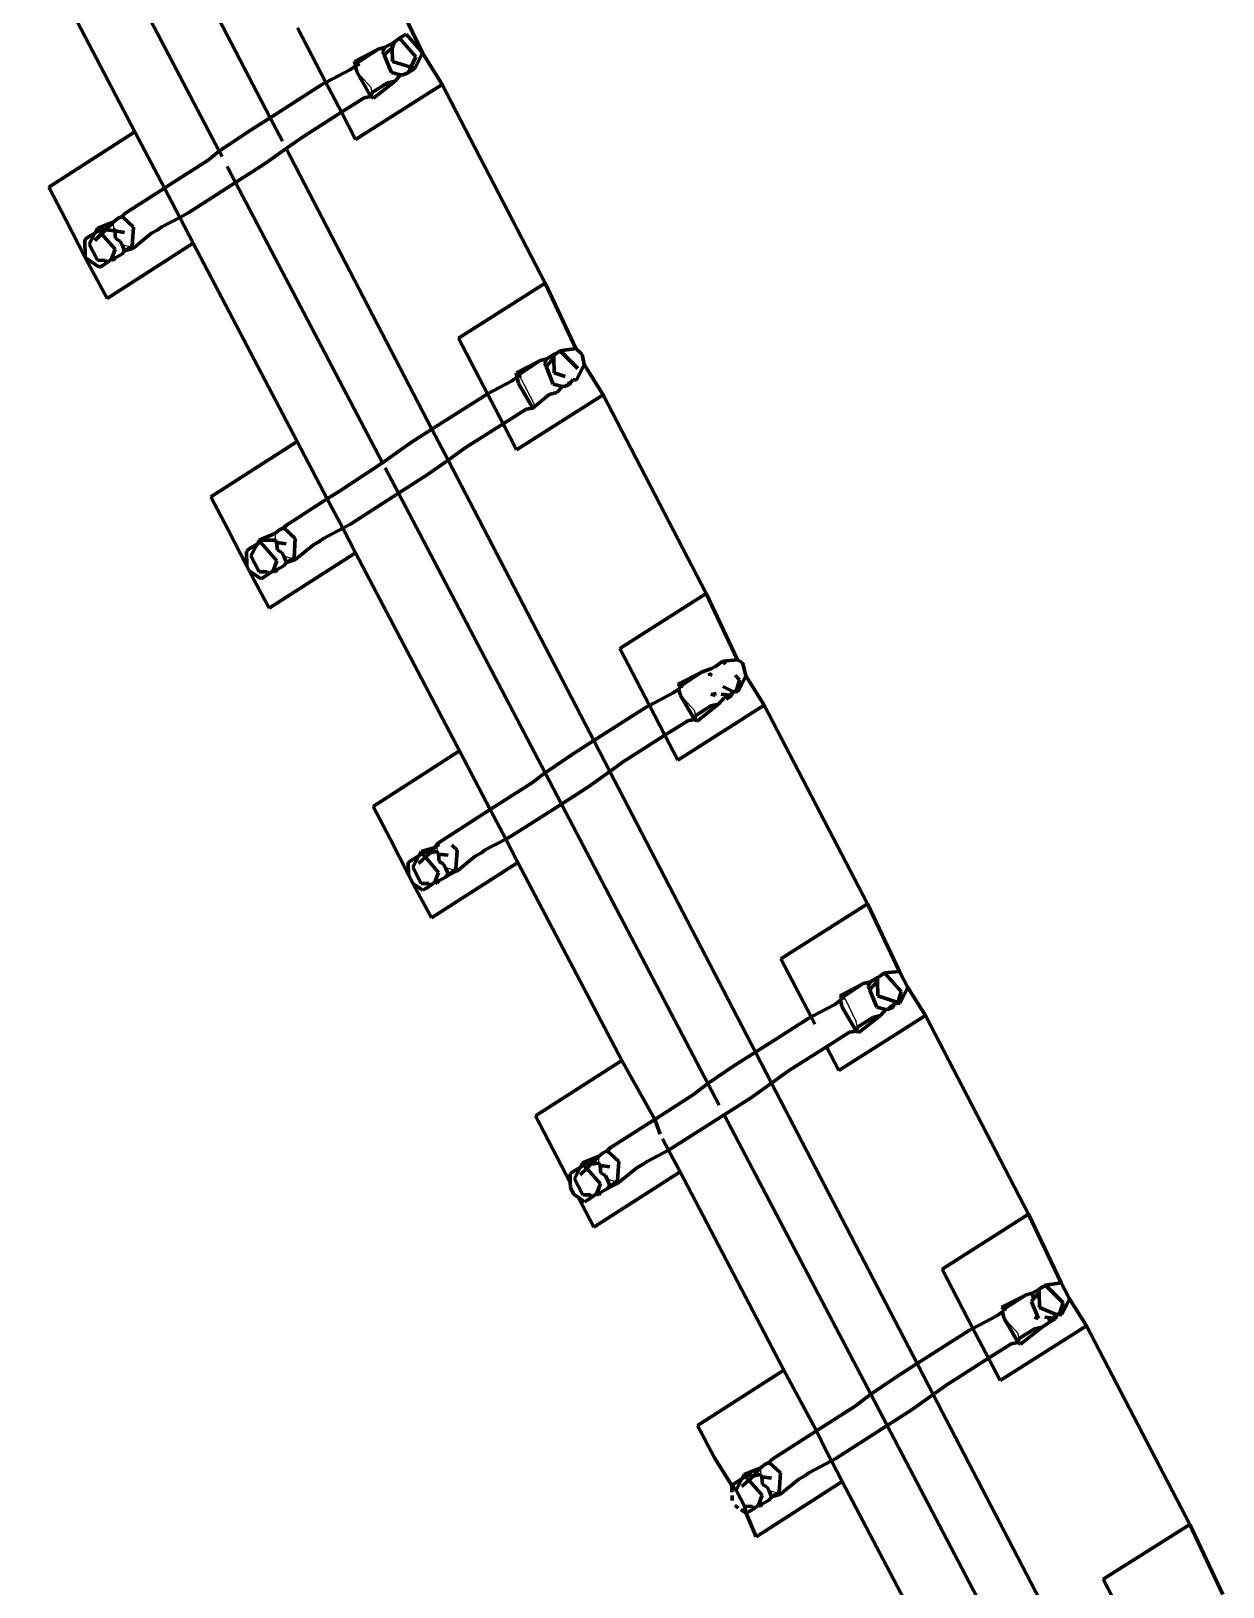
# Model space of a CAD drawing. Header units: millimetres. Extents: x 4307 to 31003, y 2809 to 20009.
# Drawn here: x 10335.19 to 10352.76, y 8576.82 to 8599.74 of the extents above; entities that cross this region are included whole.
import ezdxf

# ---------------------------------------------------------------- set-up
doc = ezdxf.new("R2010")
doc.units = ezdxf.units.MM
doc.layers.add('ProfileEdges', color=7, linetype='Continuous')

msp = doc.modelspace()

# ---------------------------------------------------------------- linework, layer by layer
for p, q in [((10339.995, 8599.268), (10339.956, 8599.292)), ((10339.99, 8599.136), (10340.201, 8598.908)), ((10340.18, 8598.807), (10340.219, 8598.831)), ((10340.219, 8598.831), (10340.201, 8598.908)), ((10336.399, 8596.924), (10336.403, 8596.898)), ((10336.403, 8596.898), (10336.407, 8596.827)), ((10336.662, 8596.553), (10336.531, 8596.59)), ((10336.689, 8596.537), (10336.662, 8596.553)), ((10342.34, 8594.703), (10342.379, 8594.679)), ((10342.379, 8594.679), (10342.623, 8594.211)), ((10338.784, 8592.334), (10338.792, 8592.238)), ((10339.046, 8591.964), (10338.915, 8592.001)), ((10339.074, 8591.948), (10339.046, 8591.964)), ((10344.759, 8589.957), (10344.97, 8589.73)), ((10344.949, 8589.628), (10344.988, 8589.653)), ((10344.988, 8589.653), (10344.97, 8589.73)), ((10341.168, 8587.745), (10341.172, 8587.72)), ((10341.172, 8587.72), (10341.176, 8587.649)), ((10341.43, 8587.375), (10341.3, 8587.412)), ((10341.458, 8587.359), (10341.43, 8587.375)), ((10347.184, 8585.491), (10347.354, 8585.141)), ((10347.333, 8585.039), (10347.372, 8585.064)), ((10347.372, 8585.064), (10347.354, 8585.141)), ((10343.552, 8583.156), (10343.556, 8583.13)), ((10343.556, 8583.13), (10343.56, 8583.06)), ((10343.815, 8582.785), (10343.684, 8582.822)), ((10343.842, 8582.77), (10343.815, 8582.785)), ((10349.528, 8580.779), (10349.739, 8580.551)), ((10349.718, 8580.45), (10349.757, 8580.475)), ((10349.757, 8580.475), (10349.739, 8580.551)), ((10345.936, 8578.567), (10345.94, 8578.541)), ((10345.94, 8578.541), (10345.944, 8578.471)), ((10346.199, 8578.196), (10346.068, 8578.233)), ((10346.227, 8578.18), (10346.199, 8578.196))]:
    msp.add_line(p, q)
at = {"layer": 'ProfileEdges', "lineweight": 211}
for p, q in [((10336.568, 8602.596), (10338.715, 8598.462)), ((10337.965, 8597.967), (10335.805, 8602.086)), ((10336.722, 8598.254), (10335.191, 8601.174)), ((10340.393, 8600.595), (10340.959, 8599.416)), ((10339.535, 8598.981), (10339.118, 8599.784)), ((10339.956, 8599.292), (10340.309, 8599.474)), ((10339.995, 8599.268), (10340.309, 8599.474)), ((10340.411, 8599.5), (10340.309, 8599.474)), ((10340.411, 8599.5), (10340.372, 8599.432)), ((10340.513, 8599.562), (10340.411, 8599.5)), ((10340.43, 8599.422), (10340.514, 8599.487)), ((10340.541, 8599.575), (10340.513, 8599.562)), ((10340.513, 8599.562), (10340.514, 8599.487)), ((10340.514, 8599.487), (10340.541, 8599.575)), ((10340.514, 8599.487), (10340.517, 8599.291)), ((10340.619, 8599.632), (10340.541, 8599.575)), ((10340.717, 8599.691), (10340.619, 8599.632)), ((10340.863, 8599.358), (10340.619, 8599.632)), ((10340.959, 8599.416), (10340.717, 8599.691)), ((10339.956, 8599.292), (10339.972, 8599.22)), ((10339.995, 8599.268), (10339.972, 8599.22)), ((10340.031, 8599.258), (10339.972, 8599.22)), ((10340.402, 8599.374), (10340.372, 8599.432)), ((10340.402, 8599.374), (10340.43, 8599.422)), ((10340.503, 8599.127), (10340.402, 8599.374)), ((10340.517, 8599.291), (10340.786, 8599.205)), ((10340.786, 8599.205), (10340.863, 8599.358)), ((10340.845, 8599.185), (10340.959, 8599.416)), ((10340.959, 8599.416), (10341.248, 8598.95)), ((10339.535, 8598.981), (10339.887, 8599.167)), ((10339.972, 8599.22), (10339.887, 8599.167)), ((10339.972, 8599.22), (10339.99, 8599.136)), ((10339.99, 8599.136), (10340.18, 8598.807)), ((10340.638, 8599.092), (10340.503, 8599.127)), ((10340.638, 8599.092), (10340.556, 8599.001)), ((10340.638, 8599.092), (10340.676, 8599.096)), ((10340.746, 8599.125), (10340.676, 8599.096)), ((10340.746, 8599.125), (10340.786, 8599.205)), ((10340.746, 8599.125), (10340.845, 8599.185)), ((10340.786, 8599.205), (10340.845, 8599.185)), ((10339.488, 8598.955), (10338.715, 8598.462)), ((10339.488, 8598.955), (10339.535, 8598.981)), ((10339.535, 8598.981), (10339.764, 8598.542)), ((10339.973, 8598.14), (10341.248, 8598.95)), ((10340.18, 8598.807), (10340.199, 8598.774)), ((10340.219, 8598.831), (10340.199, 8598.774)), ((10340.444, 8598.974), (10340.219, 8598.831)), ((10340.238, 8598.751), (10340.556, 8599.001)), ((10340.444, 8598.974), (10340.556, 8599.001)), ((10342.768, 8596.023), (10341.248, 8598.95)), ((10339.764, 8598.542), (10340.101, 8598.757)), ((10340.199, 8598.774), (10340.101, 8598.757)), ((10340.238, 8598.751), (10340.199, 8598.774)), ((10338.715, 8598.462), (10338.397, 8598.26)), ((10338.715, 8598.462), (10338.895, 8598.116)), ((10339.219, 8598.197), (10339.764, 8598.542)), ((10339.973, 8598.14), (10339.764, 8598.542)), ((10336.722, 8598.254), (10335.45, 8597.438)), ((10337.158, 8597.423), (10336.722, 8598.254)), ((10338.397, 8598.26), (10337.965, 8597.967)), ((10338.952, 8598.006), (10339.219, 8598.197)), ((10337.965, 8597.967), (10337.8, 8597.837)), ((10338.006, 8597.89), (10337.965, 8597.967)), ((10338.643, 8597.787), (10338.952, 8598.006)), ((10338.952, 8598.006), (10341.099, 8593.873)), ((10337.23, 8597.473), (10337.8, 8597.837)), ((10338.206, 8597.508), (10338.082, 8597.744)), ((10338.206, 8597.508), (10338.643, 8597.787)), ((10335.701, 8596.959), (10335.45, 8597.438)), ((10337.158, 8597.423), (10336.572, 8597.051)), ((10337.23, 8597.473), (10337.158, 8597.423)), ((10337.158, 8597.423), (10337.383, 8596.992)), ((10337.514, 8597.066), (10338.206, 8597.508)), ((10340.37, 8593.379), (10338.206, 8597.508)), ((10335.988, 8596.401), (10335.701, 8596.959)), ((10336.399, 8596.924), (10336.468, 8596.979)), ((10336.531, 8597.008), (10336.468, 8596.979)), ((10336.531, 8597.008), (10336.572, 8597.051)), ((10336.701, 8596.851), (10336.531, 8597.008)), ((10337.117, 8596.853), (10337.383, 8596.992)), ((10337.383, 8596.992), (10337.514, 8597.066)), ((10337.383, 8596.992), (10337.582, 8596.613)), ((10336.131, 8596.763), (10336.022, 8596.697)), ((10336.047, 8596.597), (10336.131, 8596.763)), ((10336.131, 8596.763), (10336.165, 8596.83)), ((10336.186, 8596.798), (10336.131, 8596.763)), ((10336.228, 8596.75), (10336.132, 8596.653)), ((10336.165, 8596.83), (10336.399, 8596.924)), ((10336.165, 8596.83), (10336.29, 8596.812)), ((10336.186, 8596.798), (10336.228, 8596.75)), ((10336.228, 8596.75), (10336.29, 8596.812)), ((10336.228, 8596.75), (10336.43, 8596.523)), ((10336.29, 8596.812), (10336.399, 8596.924)), ((10336.29, 8596.812), (10336.425, 8596.793)), ((10336.425, 8596.793), (10336.407, 8596.827)), ((10336.568, 8596.773), (10336.425, 8596.793)), ((10336.425, 8596.793), (10336.437, 8596.682)), ((10336.682, 8596.569), (10336.701, 8596.851)), ((10336.968, 8596.759), (10336.712, 8596.552)), ((10337.061, 8596.811), (10336.968, 8596.759)), ((10337.117, 8596.853), (10337.061, 8596.811)), ((10336.022, 8596.697), (10335.982, 8596.667)), ((10335.988, 8596.401), (10335.982, 8596.667)), ((10336.047, 8596.597), (10336.17, 8596.361)), ((10336.31, 8595.797), (10337.582, 8596.613)), ((10336.374, 8596.377), (10336.43, 8596.523)), ((10336.503, 8596.644), (10336.437, 8596.682)), ((10336.531, 8596.59), (10336.503, 8596.644)), ((10336.531, 8596.59), (10336.569, 8596.499)), ((10336.569, 8596.499), (10336.532, 8596.451)), ((10336.569, 8596.499), (10336.662, 8596.553)), ((10336.569, 8596.499), (10336.689, 8596.537)), ((10336.662, 8596.553), (10336.682, 8596.569)), ((10336.689, 8596.537), (10336.682, 8596.569)), ((10336.712, 8596.552), (10336.689, 8596.537)), ((10337.582, 8596.613), (10339.113, 8593.693)), ((10335.988, 8596.401), (10336.196, 8596.259)), ((10336.31, 8595.797), (10335.988, 8596.401)), ((10336.284, 8596.359), (10336.17, 8596.361)), ((10336.239, 8596.282), (10336.196, 8596.259)), ((10336.31, 8596.33), (10336.239, 8596.282)), ((10336.31, 8596.33), (10336.284, 8596.359)), ((10336.31, 8596.33), (10336.374, 8596.377)), ((10336.432, 8596.396), (10336.374, 8596.377)), ((10336.374, 8596.377), (10336.412, 8596.357)), ((10336.432, 8596.396), (10336.412, 8596.357)), ((10336.432, 8596.396), (10336.532, 8596.451)), ((10342.768, 8596.023), (10341.493, 8595.213)), ((10342.768, 8596.023), (10343.221, 8595.063)), ((10341.92, 8594.392), (10341.493, 8595.213)), ((10342.795, 8594.91), (10342.693, 8594.885)), ((10342.795, 8594.91), (10342.756, 8594.843)), ((10342.897, 8594.973), (10342.795, 8594.91)), ((10342.898, 8594.919), (10342.814, 8594.832)), ((10342.925, 8594.985), (10342.897, 8594.973)), ((10342.898, 8594.919), (10342.897, 8594.973)), ((10342.902, 8594.702), (10342.898, 8594.919)), ((10342.925, 8594.985), (10342.989, 8595.027)), ((10343.221, 8595.063), (10342.989, 8595.027)), ((10342.989, 8595.027), (10343.248, 8594.769)), ((10343.313, 8594.974), (10343.221, 8595.063)), ((10343.343, 8594.827), (10343.313, 8594.974)), ((10342.34, 8594.703), (10342.693, 8594.885)), ((10342.354, 8594.638), (10342.34, 8594.703)), ((10342.379, 8594.679), (10342.354, 8594.638)), ((10342.415, 8594.669), (10342.354, 8594.638)), ((10342.693, 8594.885), (10342.379, 8594.679)), ((10342.756, 8594.843), (10342.787, 8594.785)), ((10342.814, 8594.832), (10342.787, 8594.785)), ((10342.787, 8594.785), (10342.888, 8594.538)), ((10342.902, 8594.702), (10343.062, 8594.65)), ((10343.343, 8594.827), (10343.229, 8594.596)), ((10343.343, 8594.827), (10343.623, 8594.379)), ((10341.92, 8594.392), (10342.272, 8594.578)), ((10342.354, 8594.638), (10342.272, 8594.578)), ((10342.375, 8594.546), (10342.354, 8594.638)), ((10342.375, 8594.546), (10342.584, 8594.185)), ((10342.888, 8594.538), (10343.022, 8594.503)), ((10343.022, 8594.503), (10342.94, 8594.412)), ((10343.061, 8594.507), (10343.022, 8594.503)), ((10343.13, 8594.536), (10343.061, 8594.507)), ((10343.146, 8594.559), (10343.101, 8594.545)), ((10343.13, 8594.536), (10343.146, 8594.559)), ((10343.178, 8594.604), (10343.146, 8594.559)), ((10343.229, 8594.596), (10343.178, 8594.604)), ((10341.872, 8594.366), (10341.099, 8593.873)), ((10341.872, 8594.366), (10341.92, 8594.392)), ((10341.92, 8594.392), (10342.148, 8593.953)), ((10343.623, 8594.379), (10342.348, 8593.569)), ((10342.623, 8594.211), (10342.584, 8594.185)), ((10342.828, 8594.384), (10342.623, 8594.211)), ((10342.828, 8594.384), (10342.94, 8594.412)), ((10345.143, 8591.452), (10343.623, 8594.379)), ((10342.486, 8594.167), (10342.148, 8593.953)), ((10342.584, 8594.185), (10342.486, 8594.167)), ((10341.099, 8593.873), (10340.781, 8593.67)), ((10341.099, 8593.873), (10341.336, 8593.417)), ((10342.148, 8593.953), (10341.604, 8593.608)), ((10342.348, 8593.569), (10342.148, 8593.953)), ((10337.841, 8592.877), (10339.113, 8593.693)), ((10339.557, 8592.847), (10339.113, 8593.693)), ((10340.37, 8593.379), (10340.781, 8593.67)), ((10341.336, 8593.417), (10341.553, 8593.574)), ((10341.604, 8593.608), (10341.553, 8593.574)), ((10339.722, 8592.952), (10340.37, 8593.379)), ((10340.607, 8592.929), (10340.409, 8593.306)), ((10341.027, 8593.198), (10341.336, 8593.417)), ((10341.336, 8593.417), (10343.484, 8589.284)), ((10341.027, 8593.198), (10340.607, 8592.929)), ((10338.092, 8592.398), (10337.841, 8592.877)), ((10339.557, 8592.847), (10339.139, 8592.579)), ((10339.722, 8592.952), (10339.557, 8592.847)), ((10339.557, 8592.847), (10339.785, 8592.413)), ((10340.607, 8592.929), (10339.898, 8592.476)), ((10342.766, 8588.81), (10340.607, 8592.929)), ((10338.371, 8591.854), (10338.092, 8592.398)), ((10338.853, 8592.39), (10338.784, 8592.334)), ((10338.916, 8592.419), (10338.853, 8592.39)), ((10338.916, 8592.419), (10338.956, 8592.461)), ((10339.085, 8592.262), (10338.916, 8592.419)), ((10338.956, 8592.461), (10339.139, 8592.579)), ((10339.502, 8592.264), (10339.785, 8592.413)), ((10339.785, 8592.413), (10339.898, 8592.476)), ((10339.785, 8592.413), (10339.974, 8592.052)), ((10338.406, 8592.108), (10338.522, 8592.178)), ((10338.431, 8592.007), (10338.522, 8592.178)), ((10338.522, 8592.178), (10338.554, 8592.238)), ((10338.57, 8592.209), (10338.522, 8592.178)), ((10338.554, 8592.238), (10338.784, 8592.334)), ((10338.792, 8592.238), (10338.554, 8592.238)), ((10338.814, 8591.933), (10338.57, 8592.209)), ((10338.809, 8592.204), (10338.792, 8592.238)), ((10338.952, 8592.184), (10338.809, 8592.204)), ((10338.821, 8592.093), (10338.809, 8592.204)), ((10339.066, 8591.98), (10339.085, 8592.262)), ((10339.353, 8592.17), (10339.096, 8591.962)), ((10339.353, 8592.17), (10339.445, 8592.222)), ((10339.445, 8592.222), (10339.502, 8592.264)), ((10338.406, 8592.108), (10338.367, 8592.078)), ((10338.367, 8592.078), (10338.371, 8591.854)), ((10338.431, 8592.007), (10338.554, 8591.771)), ((10338.702, 8591.236), (10339.974, 8592.052)), ((10338.814, 8591.933), (10338.758, 8591.788)), ((10338.887, 8592.055), (10338.821, 8592.093)), ((10338.915, 8592.001), (10338.887, 8592.055)), ((10338.915, 8592.001), (10338.953, 8591.91)), ((10338.953, 8591.91), (10338.916, 8591.862)), ((10338.953, 8591.91), (10339.046, 8591.964)), ((10338.953, 8591.91), (10339.074, 8591.948)), ((10339.046, 8591.964), (10339.066, 8591.98)), ((10339.074, 8591.948), (10339.066, 8591.98)), ((10339.096, 8591.962), (10339.074, 8591.948)), ((10341.505, 8589.132), (10339.974, 8592.052)), ((10338.407, 8591.786), (10338.371, 8591.854)), ((10338.407, 8591.786), (10338.58, 8591.67)), ((10338.702, 8591.236), (10338.407, 8591.786)), ((10338.669, 8591.77), (10338.554, 8591.771)), ((10338.58, 8591.67), (10338.623, 8591.693)), ((10338.695, 8591.741), (10338.623, 8591.693)), ((10338.695, 8591.741), (10338.669, 8591.77)), ((10338.695, 8591.741), (10338.758, 8591.788)), ((10338.816, 8591.807), (10338.758, 8591.788)), ((10338.796, 8591.768), (10338.758, 8591.788)), ((10338.816, 8591.807), (10338.796, 8591.768)), ((10338.816, 8591.807), (10338.916, 8591.862)), ((10345.143, 8591.452), (10343.868, 8590.642)), ((10345.143, 8591.452), (10345.605, 8590.473)), ((10344.304, 8589.803), (10343.868, 8590.642)), ((10345.21, 8590.341), (10345.071, 8590.294)), ((10345.282, 8590.384), (10345.21, 8590.341)), ((10345.282, 8590.384), (10345.268, 8590.36)), ((10345.336, 8590.421), (10345.282, 8590.384)), ((10345.31, 8590.396), (10345.336, 8590.421)), ((10345.336, 8590.421), (10345.388, 8590.453)), ((10345.605, 8590.473), (10345.388, 8590.453)), ((10345.424, 8590.413), (10345.388, 8590.453)), ((10345.67, 8590.438), (10345.605, 8590.473)), ((10345.67, 8590.438), (10345.688, 8590.403)), ((10345.728, 8590.238), (10345.688, 8590.403)), ((10344.724, 8590.114), (10345.071, 8590.294)), ((10344.763, 8590.089), (10344.724, 8590.114)), ((10344.763, 8590.089), (10344.74, 8590.042)), ((10345.071, 8590.294), (10344.763, 8590.089)), ((10344.8, 8590.08), (10344.763, 8590.089)), ((10345.195, 8590.237), (10345.189, 8590.283)), ((10345.22, 8590.28), (10345.195, 8590.237)), ((10345.388, 8590.08), (10345.542, 8590.001)), ((10345.632, 8590.18), (10345.568, 8590.251)), ((10345.632, 8590.18), (10345.586, 8590.03)), ((10345.728, 8590.238), (10345.614, 8590.007)), ((10345.728, 8590.238), (10345.998, 8589.808)), ((10344.304, 8589.803), (10344.656, 8589.988)), ((10344.74, 8590.042), (10344.656, 8589.988)), ((10344.74, 8590.042), (10344.759, 8589.957)), ((10344.759, 8589.957), (10344.949, 8589.628)), ((10345.21, 8589.97), (10345.272, 8589.949)), ((10345.272, 8589.949), (10345.26, 8589.997)), ((10345.407, 8589.914), (10345.325, 8589.823)), ((10345.363, 8589.968), (10345.485, 8589.955)), ((10345.485, 8589.955), (10345.407, 8589.914)), ((10345.434, 8589.896), (10345.514, 8589.946)), ((10345.542, 8590.001), (10345.485, 8589.955)), ((10345.485, 8589.955), (10345.514, 8589.946)), ((10345.542, 8590.001), (10345.514, 8589.946)), ((10345.586, 8590.03), (10345.542, 8590.001)), ((10345.542, 8590.001), (10345.614, 8590.007)), ((10344.257, 8589.777), (10343.484, 8589.284)), ((10344.257, 8589.777), (10344.304, 8589.803)), ((10344.304, 8589.803), (10344.532, 8589.363)), ((10344.723, 8588.997), (10345.998, 8589.808)), ((10344.949, 8589.628), (10344.968, 8589.596)), ((10344.988, 8589.653), (10344.968, 8589.596)), ((10345.212, 8589.795), (10344.988, 8589.653)), ((10345.325, 8589.823), (10345.007, 8589.573)), ((10345.212, 8589.795), (10345.325, 8589.823)), ((10347.518, 8586.881), (10345.998, 8589.808)), ((10344.87, 8589.578), (10344.532, 8589.363)), ((10344.968, 8589.596), (10344.87, 8589.578)), ((10344.968, 8589.596), (10345.007, 8589.573)), ((10343.484, 8589.284), (10343.165, 8589.081)), ((10343.484, 8589.284), (10343.72, 8588.828)), ((10344.532, 8589.363), (10343.988, 8589.018)), ((10344.723, 8588.997), (10344.532, 8589.363)), ((10341.505, 8589.132), (10340.233, 8588.316)), ((10341.958, 8588.268), (10341.505, 8589.132)), ((10342.766, 8588.81), (10343.165, 8589.081)), ((10343.72, 8588.828), (10343.937, 8588.985)), ((10343.988, 8589.018), (10343.937, 8588.985)), ((10342.569, 8588.658), (10342.766, 8588.81)), ((10343.007, 8588.35), (10342.766, 8588.81)), ((10343.412, 8588.608), (10343.72, 8588.828)), ((10343.72, 8588.828), (10345.868, 8584.695)), ((10341.958, 8588.268), (10342.569, 8588.658)), ((10343.412, 8588.608), (10343.007, 8588.35)), ((10340.484, 8587.838), (10340.233, 8588.316)), ((10341.181, 8587.77), (10341.958, 8588.268)), ((10341.958, 8588.268), (10342.186, 8587.833)), ((10343.007, 8588.35), (10342.283, 8587.887)), ((10345.166, 8584.232), (10343.007, 8588.35)), ((10340.755, 8587.307), (10340.484, 8587.838)), ((10341.886, 8587.675), (10342.186, 8587.833)), ((10342.186, 8587.833), (10342.283, 8587.887)), ((10342.186, 8587.833), (10342.365, 8587.491)), ((10340.791, 8587.519), (10340.906, 8587.589)), ((10340.816, 8587.418), (10340.906, 8587.589)), ((10341.002, 8587.566), (10340.901, 8587.474)), ((10340.906, 8587.589), (10340.938, 8587.649)), ((10340.906, 8587.589), (10340.954, 8587.62)), ((10341.172, 8587.72), (10340.938, 8587.649)), ((10340.938, 8587.649), (10341.074, 8587.631)), ((10340.954, 8587.62), (10341.002, 8587.566)), ((10341.074, 8587.631), (10341.002, 8587.566)), ((10341.002, 8587.566), (10341.198, 8587.344)), ((10341.168, 8587.745), (10341.074, 8587.631)), ((10341.074, 8587.631), (10341.176, 8587.649)), ((10341.168, 8587.745), (10341.181, 8587.77)), ((10341.211, 8587.755), (10341.168, 8587.745)), ((10341.181, 8587.77), (10341.172, 8587.72)), ((10341.194, 8587.614), (10341.176, 8587.649)), ((10341.337, 8587.595), (10341.194, 8587.614)), ((10341.206, 8587.503), (10341.194, 8587.614)), ((10341.469, 8587.673), (10341.39, 8587.746)), ((10341.451, 8587.39), (10341.469, 8587.673)), ((10341.737, 8587.581), (10341.481, 8587.373)), ((10341.829, 8587.633), (10341.737, 8587.581)), ((10341.886, 8587.675), (10341.829, 8587.633)), ((10340.791, 8587.519), (10340.751, 8587.489)), ((10340.751, 8587.489), (10340.755, 8587.307)), ((10340.816, 8587.418), (10340.939, 8587.182)), ((10341.093, 8586.675), (10342.365, 8587.491)), ((10341.142, 8587.198), (10341.198, 8587.344)), ((10341.271, 8587.466), (10341.206, 8587.503)), ((10341.3, 8587.412), (10341.271, 8587.466)), ((10341.3, 8587.412), (10341.337, 8587.32)), ((10341.328, 8587.295), (10341.43, 8587.375)), ((10341.328, 8587.295), (10341.458, 8587.359)), ((10341.43, 8587.375), (10341.451, 8587.39)), ((10341.458, 8587.359), (10341.451, 8587.39)), ((10341.481, 8587.373), (10341.458, 8587.359)), ((10343.896, 8584.571), (10342.365, 8587.491)), ((10340.823, 8587.176), (10340.755, 8587.307)), ((10340.823, 8587.176), (10340.964, 8587.08)), ((10341.093, 8586.675), (10340.823, 8587.176)), ((10341.053, 8587.18), (10340.939, 8587.182)), ((10341.007, 8587.104), (10340.964, 8587.08)), ((10341.079, 8587.151), (10341.007, 8587.104)), ((10341.079, 8587.151), (10341.053, 8587.18)), ((10341.079, 8587.151), (10341.142, 8587.198)), ((10341.2, 8587.218), (10341.142, 8587.198)), ((10341.18, 8587.178), (10341.142, 8587.198)), ((10341.2, 8587.218), (10341.18, 8587.178)), ((10341.2, 8587.218), (10341.3, 8587.273)), ((10341.337, 8587.32), (10341.3, 8587.273)), ((10341.3, 8587.273), (10341.328, 8587.295)), ((10346.243, 8586.07), (10347.518, 8586.881)), ((10347.518, 8586.881), (10347.989, 8585.884)), ((10346.688, 8585.214), (10346.243, 8586.07)), ((10347.564, 8585.732), (10347.455, 8585.705)), ((10347.525, 8585.665), (10347.564, 8585.732)), ((10347.666, 8585.794), (10347.564, 8585.732)), ((10347.667, 8585.739), (10347.583, 8585.654)), ((10347.694, 8585.807), (10347.666, 8585.794)), ((10347.667, 8585.739), (10347.666, 8585.794)), ((10347.67, 8585.524), (10347.667, 8585.739)), ((10347.694, 8585.807), (10347.772, 8585.864)), ((10347.989, 8585.884), (10347.772, 8585.864)), ((10348.016, 8585.59), (10347.772, 8585.864)), ((10348.112, 8585.649), (10347.989, 8585.884)), ((10347.455, 8585.705), (10347.109, 8585.525)), ((10347.109, 8585.525), (10347.148, 8585.5)), ((10347.148, 8585.5), (10347.123, 8585.46)), ((10347.148, 8585.5), (10347.455, 8585.705)), ((10347.148, 8585.5), (10347.184, 8585.491)), ((10347.525, 8585.665), (10347.555, 8585.607)), ((10347.583, 8585.654), (10347.555, 8585.607)), ((10347.555, 8585.607), (10347.656, 8585.359)), ((10347.67, 8585.524), (10347.939, 8585.437)), ((10347.97, 8585.441), (10348.016, 8585.59)), ((10348.112, 8585.649), (10347.998, 8585.418)), ((10348.112, 8585.649), (10348.373, 8585.236)), ((10346.688, 8585.214), (10347.04, 8585.399)), ((10347.04, 8585.399), (10347.123, 8585.46)), ((10347.123, 8585.46), (10347.143, 8585.368)), ((10347.143, 8585.368), (10347.333, 8585.039)), ((10347.791, 8585.325), (10347.656, 8585.359)), ((10347.709, 8585.234), (10347.791, 8585.325)), ((10347.791, 8585.325), (10347.829, 8585.328)), ((10347.869, 8585.366), (10347.829, 8585.328)), ((10347.829, 8585.328), (10347.898, 8585.357)), ((10347.923, 8585.406), (10347.869, 8585.366)), ((10347.898, 8585.357), (10347.869, 8585.366)), ((10347.898, 8585.357), (10347.923, 8585.406)), ((10347.97, 8585.441), (10347.923, 8585.406)), ((10347.998, 8585.418), (10347.923, 8585.406)), ((10347.939, 8585.437), (10347.97, 8585.441)), ((10347.97, 8585.441), (10347.998, 8585.418)), ((10346.641, 8585.187), (10345.868, 8584.695)), ((10346.641, 8585.187), (10346.688, 8585.214)), ((10346.743, 8585.109), (10346.688, 8585.214)), ((10348.373, 8585.236), (10347.098, 8584.426)), ((10347.333, 8585.039), (10347.352, 8585.006)), ((10347.372, 8585.064), (10347.352, 8585.006)), ((10347.596, 8585.206), (10347.372, 8585.064)), ((10347.391, 8584.984), (10347.709, 8585.234)), ((10347.596, 8585.206), (10347.709, 8585.234)), ((10348.373, 8585.236), (10349.893, 8582.309)), ((10347.254, 8584.989), (10346.916, 8584.775)), ((10347.352, 8585.006), (10347.254, 8584.989)), ((10347.352, 8585.006), (10347.391, 8584.984)), ((10345.868, 8584.695), (10345.55, 8584.492)), ((10345.868, 8584.695), (10346.105, 8584.239)), ((10346.916, 8584.775), (10346.372, 8584.429)), ((10347.098, 8584.426), (10346.916, 8584.775)), ((10343.896, 8584.571), (10342.624, 8583.755)), ((10344.383, 8583.705), (10343.896, 8584.571)), ((10345.166, 8584.232), (10345.55, 8584.492)), ((10346.105, 8584.239), (10346.321, 8584.396)), ((10346.372, 8584.429), (10346.321, 8584.396)), ((10344.953, 8584.069), (10345.166, 8584.232)), ((10345.333, 8583.915), (10345.166, 8584.232)), ((10345.796, 8584.019), (10346.105, 8584.239)), ((10346.105, 8584.239), (10348.252, 8580.106)), ((10344.383, 8583.705), (10344.953, 8584.069)), ((10345.796, 8584.019), (10345.408, 8583.771)), ((10343.138, 8582.775), (10342.624, 8583.755)), ((10344.359, 8583.687), (10343.725, 8583.283)), ((10344.383, 8583.705), (10344.359, 8583.687)), ((10344.465, 8583.485), (10344.383, 8583.705)), ((10345.408, 8583.771), (10344.667, 8583.298)), ((10347.567, 8579.654), (10345.408, 8583.771)), ((10343.552, 8583.156), (10343.621, 8583.211)), ((10343.684, 8583.24), (10343.621, 8583.211)), ((10343.684, 8583.24), (10343.725, 8583.283)), ((10343.854, 8583.084), (10343.684, 8583.24)), ((10344.27, 8583.085), (10344.587, 8583.253)), ((10344.587, 8583.253), (10344.499, 8583.42)), ((10344.587, 8583.253), (10344.667, 8583.298)), ((10344.587, 8583.253), (10344.756, 8582.931)), ((10343.175, 8582.93), (10343.284, 8582.996)), ((10343.2, 8582.829), (10343.284, 8582.996)), ((10343.284, 8582.996), (10343.318, 8583.062)), ((10343.284, 8582.996), (10343.339, 8583.031)), ((10343.381, 8582.983), (10343.285, 8582.885)), ((10343.318, 8583.062), (10343.552, 8583.156)), ((10343.318, 8583.062), (10343.442, 8583.045)), ((10343.339, 8583.031), (10343.381, 8582.983)), ((10343.442, 8583.045), (10343.381, 8582.983)), ((10343.381, 8582.983), (10343.583, 8582.755)), ((10343.442, 8583.045), (10343.552, 8583.156)), ((10343.442, 8583.045), (10343.56, 8583.06)), ((10343.56, 8583.06), (10343.578, 8583.026)), ((10343.578, 8583.026), (10343.721, 8583.006)), ((10343.59, 8582.914), (10343.578, 8583.026)), ((10343.835, 8582.801), (10343.854, 8583.084)), ((10344.121, 8582.991), (10343.865, 8582.784)), ((10344.213, 8583.043), (10344.121, 8582.991)), ((10344.27, 8583.085), (10344.213, 8583.043)), ((10343.175, 8582.93), (10343.135, 8582.9)), ((10343.135, 8582.9), (10343.138, 8582.775)), ((10343.138, 8582.775), (10343.14, 8582.699)), ((10343.2, 8582.829), (10343.323, 8582.593)), ((10344.756, 8582.931), (10343.484, 8582.114)), ((10343.526, 8582.609), (10343.583, 8582.755)), ((10343.655, 8582.877), (10343.59, 8582.914)), ((10343.684, 8582.822), (10343.655, 8582.877)), ((10343.684, 8582.822), (10343.721, 8582.731)), ((10343.713, 8582.705), (10343.815, 8582.785)), ((10343.713, 8582.705), (10343.842, 8582.77)), ((10343.815, 8582.785), (10343.835, 8582.801)), ((10343.842, 8582.77), (10343.835, 8582.801)), ((10343.865, 8582.784), (10343.842, 8582.77)), ((10344.756, 8582.931), (10346.287, 8580.01)), ((10343.193, 8582.596), (10343.14, 8582.699)), ((10343.193, 8582.596), (10343.253, 8582.556)), ((10343.253, 8582.556), (10343.349, 8582.491)), ((10343.484, 8582.114), (10343.253, 8582.556)), ((10343.437, 8582.591), (10343.323, 8582.593)), ((10343.391, 8582.514), (10343.349, 8582.491)), ((10343.463, 8582.562), (10343.391, 8582.514)), ((10343.463, 8582.562), (10343.437, 8582.591)), ((10343.463, 8582.562), (10343.526, 8582.609)), ((10343.585, 8582.629), (10343.526, 8582.609)), ((10343.564, 8582.589), (10343.526, 8582.609)), ((10343.585, 8582.629), (10343.564, 8582.589)), ((10343.585, 8582.629), (10343.684, 8582.683)), ((10343.721, 8582.731), (10343.684, 8582.683)), ((10343.684, 8582.683), (10343.713, 8582.705)), ((10348.618, 8581.499), (10349.893, 8582.309)), ((10349.893, 8582.309), (10350.374, 8581.295)), ((10349.073, 8580.625), (10348.618, 8581.499)), ((10349.948, 8581.143), (10349.846, 8581.117)), ((10350.05, 8581.205), (10349.948, 8581.143)), ((10349.967, 8581.065), (10349.948, 8581.143)), ((10350.051, 8581.151), (10349.967, 8581.065)), ((10350.104, 8581.243), (10350.05, 8581.205)), ((10350.051, 8581.151), (10350.05, 8581.205)), ((10350.055, 8580.935), (10350.051, 8581.151)), ((10350.078, 8581.218), (10350.142, 8581.26)), ((10350.104, 8581.243), (10350.142, 8581.26)), ((10350.374, 8581.295), (10350.142, 8581.26)), ((10350.401, 8581.001), (10350.142, 8581.26)), ((10350.496, 8581.06), (10350.374, 8581.295)), ((10349.493, 8580.936), (10349.846, 8581.117)), ((10349.532, 8580.911), (10349.493, 8580.936)), ((10349.532, 8580.911), (10349.508, 8580.868)), ((10349.846, 8581.117), (10349.532, 8580.911)), ((10349.568, 8580.901), (10349.532, 8580.911)), ((10349.967, 8581.065), (10349.939, 8581.018)), ((10350.041, 8580.77), (10349.939, 8581.018)), ((10350.055, 8580.935), (10350.311, 8580.823)), ((10350.401, 8581.001), (10350.355, 8580.852)), ((10350.496, 8581.06), (10350.382, 8580.829)), ((10350.496, 8581.06), (10350.748, 8580.665)), ((10349.073, 8580.625), (10349.425, 8580.81)), ((10349.508, 8580.868), (10349.425, 8580.81)), ((10349.508, 8580.868), (10349.528, 8580.779)), ((10349.528, 8580.779), (10349.718, 8580.45)), ((10349.979, 8580.792), (10350.041, 8580.77)), ((10350.203, 8580.717), (10350.093, 8580.644)), ((10350.254, 8580.777), (10350.132, 8580.79)), ((10350.283, 8580.768), (10350.175, 8580.736)), ((10350.203, 8580.717), (10350.283, 8580.768)), ((10350.311, 8580.823), (10350.254, 8580.777)), ((10350.283, 8580.768), (10350.254, 8580.777)), ((10350.311, 8580.823), (10350.283, 8580.768)), ((10350.355, 8580.852), (10350.311, 8580.823)), ((10350.311, 8580.823), (10350.382, 8580.829)), ((10349.025, 8580.598), (10348.252, 8580.106)), ((10349.025, 8580.598), (10349.073, 8580.625)), ((10349.073, 8580.625), (10349.301, 8580.185)), ((10350.748, 8580.665), (10349.473, 8579.855)), ((10349.718, 8580.45), (10349.737, 8580.417)), ((10349.757, 8580.475), (10349.737, 8580.417)), ((10349.981, 8580.617), (10349.757, 8580.475)), ((10350.093, 8580.644), (10349.776, 8580.394)), ((10349.981, 8580.617), (10350.093, 8580.644)), ((10350.748, 8580.665), (10352.268, 8577.738)), ((10349.639, 8580.4), (10349.301, 8580.185)), ((10349.737, 8580.417), (10349.639, 8580.4)), ((10349.737, 8580.417), (10349.776, 8580.394)), ((10346.287, 8580.01), (10345.015, 8579.194)), ((10346.287, 8580.01), (10346.768, 8579.116)), ((10348.252, 8580.106), (10347.934, 8579.903)), ((10348.252, 8580.106), (10348.489, 8579.65)), ((10349.301, 8580.185), (10348.757, 8579.84)), ((10349.473, 8579.855), (10349.301, 8580.185)), ((10347.934, 8579.903), (10347.567, 8579.654)), ((10348.489, 8579.65), (10348.706, 8579.806)), ((10348.757, 8579.84), (10348.706, 8579.806)), ((10347.567, 8579.654), (10347.337, 8579.48)), ((10347.809, 8579.193), (10347.567, 8579.654)), ((10348.18, 8579.43), (10348.489, 8579.65)), ((10348.489, 8579.65), (10350.636, 8575.516)), ((10347.337, 8579.48), (10346.768, 8579.116)), ((10348.18, 8579.43), (10347.809, 8579.193)), ((10345.266, 8578.716), (10345.015, 8579.194)), ((10346.768, 8579.116), (10346.109, 8578.694)), ((10346.921, 8578.801), (10346.768, 8579.116)), ((10347.809, 8579.193), (10347.051, 8578.709)), ((10349.967, 8575.076), (10347.809, 8579.193)), ((10345.52, 8578.31), (10345.266, 8578.716)), ((10345.936, 8578.567), (10346.006, 8578.622)), ((10346.069, 8578.651), (10346.006, 8578.622)), ((10346.069, 8578.651), (10346.109, 8578.694)), ((10346.238, 8578.495), (10346.069, 8578.651)), ((10346.654, 8578.496), (10346.988, 8578.673)), ((10346.988, 8578.673), (10346.921, 8578.801)), ((10346.988, 8578.673), (10347.051, 8578.709)), ((10346.988, 8578.673), (10347.148, 8578.37)), ((10345.559, 8578.341), (10345.669, 8578.407)), ((10345.584, 8578.24), (10345.669, 8578.407)), ((10345.669, 8578.407), (10345.702, 8578.473)), ((10345.723, 8578.442), (10345.669, 8578.407)), ((10345.771, 8578.388), (10345.669, 8578.296)), ((10345.702, 8578.473), (10345.936, 8578.567)), ((10345.702, 8578.473), (10345.843, 8578.453)), ((10345.771, 8578.388), (10345.723, 8578.442)), ((10345.843, 8578.453), (10345.771, 8578.388)), ((10345.967, 8578.166), (10345.771, 8578.388)), ((10345.843, 8578.453), (10345.936, 8578.567)), ((10345.843, 8578.453), (10345.944, 8578.471)), ((10345.944, 8578.471), (10345.962, 8578.437)), ((10345.962, 8578.437), (10346.105, 8578.417)), ((10345.974, 8578.325), (10345.962, 8578.437)), ((10346.219, 8578.212), (10346.238, 8578.495)), ((10346.505, 8578.402), (10346.249, 8578.195)), ((10346.598, 8578.454), (10346.505, 8578.402)), ((10346.654, 8578.496), (10346.598, 8578.454)), ((10345.559, 8578.341), (10345.52, 8578.31)), ((10345.52, 8578.31), (10345.522, 8578.211)), ((10345.584, 8578.24), (10345.52, 8578.31)), ((10345.523, 8578.165), (10345.524, 8578.091)), ((10345.584, 8578.24), (10345.707, 8578.004)), ((10347.148, 8578.37), (10345.876, 8577.554)), ((10345.967, 8578.166), (10345.911, 8578.02)), ((10346.04, 8578.288), (10345.974, 8578.325)), ((10346.068, 8578.233), (10346.04, 8578.288)), ((10346.068, 8578.233), (10346.106, 8578.142)), ((10346.106, 8578.142), (10346.199, 8578.196)), ((10346.106, 8578.142), (10346.227, 8578.18)), ((10346.199, 8578.196), (10346.219, 8578.212)), ((10346.227, 8578.18), (10346.219, 8578.212)), ((10346.249, 8578.195), (10346.227, 8578.18)), ((10348.679, 8575.449), (10347.148, 8578.37)), ((10345.563, 8578.017), (10345.618, 8577.979)), ((10345.653, 8577.956), (10345.733, 8577.902)), ((10345.822, 8578.002), (10345.707, 8578.004)), ((10345.733, 8577.902), (10345.707, 8578.004)), ((10345.847, 8577.973), (10345.776, 8577.925)), ((10345.847, 8577.973), (10345.822, 8578.002)), ((10345.847, 8577.973), (10345.911, 8578.02)), ((10345.969, 8578.039), (10345.911, 8578.02)), ((10345.911, 8578.02), (10345.949, 8578)), ((10345.969, 8578.039), (10345.949, 8578)), ((10345.969, 8578.039), (10346.069, 8578.094)), ((10346.106, 8578.142), (10346.069, 8578.094)), ((10345.733, 8577.902), (10345.776, 8577.925)), ((10345.876, 8577.554), (10345.733, 8577.902)), ((10350.993, 8576.928), (10352.268, 8577.738)), ((10352.268, 8577.738), (10352.758, 8576.706)), ((10351.457, 8576.035), (10350.993, 8576.928))]:
    msp.add_line(p, q, dxfattribs=at)

doc.saveas('drawing.dxf')
